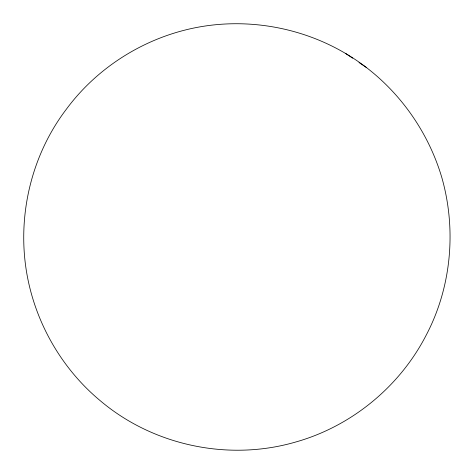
<?xml version="1.0" encoding="UTF-8"?>
<svg xmlns="http://www.w3.org/2000/svg" width="474" height="474" viewBox="0 0 474 474"><rect width="100%" height="100%" fill="white"/><g stroke="black" fill="none" stroke-linecap="round" stroke-linejoin="round"><path stroke-width="0.71" d="M345.789 53.592C297.465 24.915 237.788 16.187 183.361 30.49C136.974 42.577 94.747 70.715 66.277 109.334C31.764 154.714 17.378 214.39 26.331 270.595C34.377 321.07 61.075 368.245 100.452 400.88C153.41 445.631 228.581 461.403 295.172 442.165C351.175 426.547 399.689 386.796 426.227 335.1C451.438 287.173 456.616 229.671 441.863 177.697C426.689 126.25 392.063 80.918 345.789 53.592L352.62 58.16M359.031 62.544L366.485 67.539"/></g></svg>
